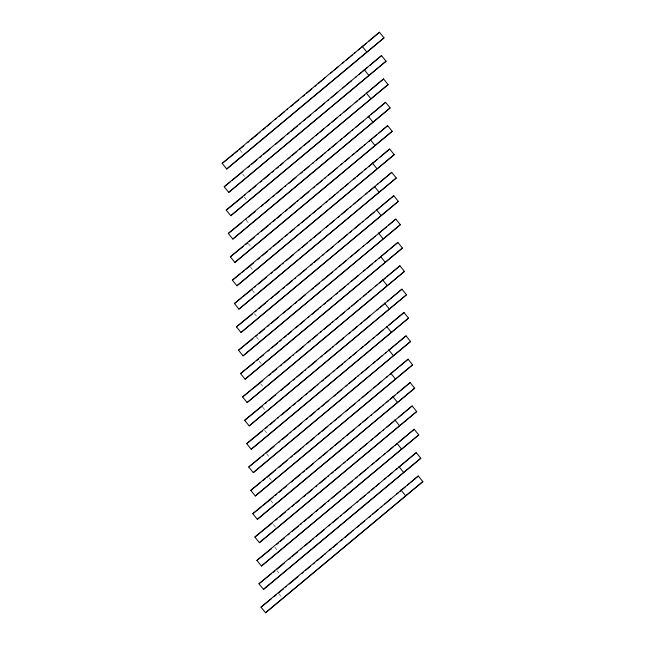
<?xml version="1.0" encoding="UTF-8"?>
<svg xmlns="http://www.w3.org/2000/svg" width="645" height="645" viewBox="0 0 645 645"><rect width="100%" height="100%" fill="white"/><g stroke="black" fill="none" stroke-linecap="round" stroke-linejoin="round"><path stroke-width="0.48" stroke-dasharray="3.23 2.42" d="M240.093 150.132L242.939 153.639M242.705 174.182L244.415 176.295M244.181 196.838L246.455 199.644M246.229 220.195L249.067 223.702M248.269 243.544L251.107 247.059M250.316 266.901L253.154 270.416M252.356 290.258L255.194 293.765M254.396 313.615L257.242 317.122M256.444 336.964L259.282 340.479M259.056 361.023L261.322 363.828M260.532 383.678L263.37 387.185M262.571 407.035L265.409 410.543M264.619 430.384L267.457 433.9M266.659 453.741L269.497 457.249M269.271 477.8L271.545 480.606M270.747 500.447L273.585 503.963M273.359 524.506L275.625 527.32M274.834 547.162L277.673 550.669M276.874 570.519L279.712 574.026M278.922 593.868L281.76 597.383"/><path stroke-width="0.97" d="M222.162 163.395L379.47 32.25L384.017 37.87L226.701 169.006L222.162 163.395L233.49 154.284M239.529 149.422L243.899 145.762M247.543 142.714L249.002 141.489M251.187 139.659L254.106 137.224M254.831 136.611L257.75 134.168M259.209 132.951L259.935 132.338M262.854 129.895L265.764 127.452M267.224 126.235L270.868 123.187M275.246 119.519L276.705 118.301M278.89 116.471L284.719 111.585M286.904 109.755L287.638 109.15M290.548 106.707L293.467 104.264M294.926 103.047L298.57 99.991M302.94 96.331L304.4 95.113M306.585 93.283L311.688 89.01M314.599 86.567L316.058 85.342M318.243 83.511L321.895 80.464M322.621 79.851L325.54 77.408M330.635 73.143L332.828 71.305M334.279 70.087L338.657 66.427M342.302 63.371L343.761 62.154M345.946 60.324L349.59 57.268M350.316 56.663L352.501 54.833M354.694 53.003L355.419 52.39M358.338 49.947L360.523 48.117M361.982 46.9L366.352 43.239M368.537 41.401L379.47 32.25M226.701 169.006L384.017 37.87M224.202 186.744L381.517 55.607L386.057 61.219L228.749 192.363L224.202 186.744L230.249 181.89M243.028 171.562L231.757 180.673M248.131 167.289L249.591 166.071M251.776 164.233L256.879 159.968M259.79 157.525L261.249 156.3M263.434 154.469L266.353 152.035M267.086 151.422L269.997 148.979M275.826 144.101L278.019 142.263M279.47 141.045L283.848 137.385M287.493 134.329L288.952 133.112M291.137 131.282L297.692 125.791M299.885 123.961L300.61 123.348M303.529 120.905L305.714 119.075M307.173 117.858L310.817 114.802M315.187 111.142L317.372 109.311M318.832 108.094L324.661 103.208M327.579 100.765L328.305 100.152M331.224 97.718L334.142 95.275M334.868 94.662L337.786 92.219M342.882 87.954L345.075 86.116M346.526 84.898L351.63 80.625M355.274 77.577L356.008 76.965M358.918 74.522L361.837 72.079M362.563 71.474L365.481 69.031M366.207 68.418L367.666 67.201M369.851 65.371L378.599 58.05M379.333 57.437L381.517 55.607M228.749 192.363L386.057 61.219M226.25 210.101L383.557 78.956L388.105 84.576L230.789 215.72L226.25 210.101L242.859 196.741M244.342 195.524L245.076 194.919M248.72 191.863L250.905 190.033M252.364 188.816L256.009 185.76M260.378 182.1L261.838 180.882M264.023 179.044L269.852 174.166M272.045 172.336L273.496 171.11M276.415 168.676L278.6 166.845M280.059 165.62L282.978 163.177M288.073 158.912L290.266 157.074M291.717 155.856L296.821 151.583M299.74 149.14L301.199 147.923M304.109 145.48L307.028 143.037M307.754 142.432L309.947 140.602M312.132 138.772L312.857 138.159M315.776 135.716L317.961 133.886M319.42 132.668L323.79 129M327.434 125.952L329.619 124.122M331.812 122.292L334.723 119.849M335.456 119.236L336.908 118.019M339.826 115.576L340.552 114.963M343.471 112.528L346.389 110.085M347.115 109.473L350.759 106.425M355.129 102.765L357.322 100.926M359.507 99.096L364.61 94.831M367.521 92.388L368.98 91.163M370.44 89.945L383.557 78.956M230.789 215.72L388.105 84.576M228.29 233.458L385.605 102.313L390.144 107.933L232.837 239.069L228.29 233.458L241.883 222.525M245.656 219.494L246.39 218.881M248.575 217.051L252.219 213.995M252.945 213.39L255.138 211.56M260.967 206.674L263.152 204.844M264.611 203.627L268.981 199.958M272.625 196.91L274.085 195.693M276.27 193.855L279.914 190.807M280.648 190.194L282.099 188.977M285.017 186.534L285.743 185.921M288.662 183.486L291.58 181.043M292.306 180.431L295.95 177.383M300.32 173.723L302.513 171.884M303.972 170.667L309.068 166.394M312.712 163.346L313.446 162.734M316.356 160.291L319.275 157.848M320.001 157.243L322.919 154.8M324.379 153.583L325.104 152.97M328.023 150.527L330.208 148.697M331.667 147.479L336.771 143.206M340.415 140.15L341.866 138.933M344.059 137.103L346.97 134.66M347.703 134.047L349.888 132.217M352.073 130.387L352.799 129.774M355.717 127.339L358.636 124.896M359.362 124.283L363.74 120.623M368.11 116.963L369.569 115.737M371.028 114.52L376.857 109.642M377.583 109.029L385.605 102.313M232.837 239.069L390.144 107.933M230.338 256.807L387.645 125.67L392.192 131.29L234.877 262.426L230.338 256.807L243.173 246.487M249.164 241.625L254.259 237.352M257.903 234.304L258.637 233.692M261.548 231.249L264.466 228.806M265.192 228.201L268.11 225.758M269.57 224.541L270.295 223.928M273.214 221.485L275.399 219.655M276.858 218.437L281.228 214.769M285.606 211.108L287.057 209.891M289.25 208.061L292.161 205.618M292.894 205.005L295.079 203.175M297.264 201.345L297.998 200.732M300.909 198.297L303.827 195.854M304.553 195.242L308.931 191.581M313.301 187.921L314.76 186.695M316.945 184.865L322.048 180.592M324.959 178.157L325.693 177.544M328.603 175.101L331.522 172.658M332.248 172.054L335.892 168.998M336.625 168.393L337.351 167.781M340.995 164.725L342.455 163.508M344.64 161.677L349.018 158.017M352.662 154.961L354.121 153.744M356.306 151.914L362.861 146.423M364.32 145.198L365.054 144.585M368.698 141.537L370.883 139.707M371.609 139.094L376.712 134.821M378.897 132.991L387.645 125.67M234.877 262.426L392.192 131.29M232.377 280.164L389.685 149.027L394.232 154.639L236.925 285.783L232.377 280.164L240.682 273.488M249.744 266.2L253.388 263.152M257.766 259.483L259.951 257.653M262.136 255.823L267.24 251.55M270.15 249.115L270.884 248.502M273.794 246.059L276.713 243.617M277.439 243.012L280.357 240.569M281.817 239.351L282.542 238.739M285.461 236.296L287.646 234.466M289.831 232.635L294.209 228.975M297.853 225.919L299.312 224.702M301.497 222.872L304.408 220.429M305.141 219.816L308.052 217.373M309.511 216.156L310.245 215.543M313.156 213.108L316.074 210.665M317.534 209.44L321.178 206.392M325.548 202.732L327.007 201.506M329.192 199.676L335.021 194.798M337.206 192.968L337.94 192.355M340.85 189.912L343.769 187.469M345.228 186.252L348.147 183.809M353.242 179.536L355.435 177.706M356.887 176.488L361.99 172.215M364.909 169.772L366.368 168.555M368.553 166.724L372.197 163.669M372.923 163.064L375.842 160.621M376.567 160.008L377.301 159.396M379.486 157.565L389.685 149.027M236.925 285.783L394.232 154.639M234.425 303.521L391.733 172.376L396.272 177.996L238.964 309.14L234.425 303.521L241.214 298.055M252.517 288.944L242.73 296.845M254.702 287.114L255.436 286.501M258.347 284.066L261.265 281.623M261.991 281.01L266.369 277.35M270.739 273.69L272.198 272.464M274.383 270.634L280.212 265.756M282.397 263.926L283.131 263.313M286.049 260.87L288.96 258.427M289.694 257.823L293.338 254.767M298.433 250.494L299.893 249.276M302.078 247.446L307.181 243.173M310.1 240.73L311.559 239.513M313.744 237.683L316.655 235.24M317.388 234.627L320.299 232.184M326.136 227.306L328.321 225.476M329.78 224.25L334.15 220.59M337.795 217.542L339.254 216.317M341.439 214.487L348.002 208.996M350.187 207.166L350.912 206.553M353.831 204.118L356.016 202.28M357.475 201.063L361.119 198.015M365.489 194.347L367.682 192.516M369.133 191.299L374.971 186.413M377.156 184.583L378.615 183.365M380.066 182.14L391.733 172.376M238.964 309.14L396.272 177.996M236.465 326.878L393.772 195.733L398.32 201.353L241.004 332.489L236.465 326.878L252.324 314.123M255.291 311.688L256.75 310.471M258.935 308.641L261.846 306.198M262.579 305.585L265.49 303.142M266.949 301.925L267.683 301.312M271.327 298.264L273.512 296.434M274.972 295.208L279.341 291.548M282.986 288.5L284.445 287.275M286.63 285.445L292.459 280.567M294.652 278.737L295.378 278.124M299.022 275.068L301.207 273.238M302.666 272.021L306.311 268.973M310.68 265.305L312.14 264.087M314.325 262.257L319.428 257.984M322.347 255.541L323.806 254.323M326.717 251.881L329.635 249.438M330.361 248.833L333.28 246.39M338.383 242.117L340.568 240.287M342.027 239.061L347.131 234.796M350.042 232.353L351.501 231.128M354.419 228.693L357.33 226.25M358.064 225.637L360.249 223.807M362.434 221.977L363.159 221.364M366.078 218.929L368.263 217.091M369.722 215.873L374.092 212.213M377.736 209.157L379.929 207.327M380.655 206.722L393.772 195.733M241.004 332.489L398.32 201.353M238.505 350.227L395.82 219.09L400.36 224.702L243.052 355.847L238.505 350.227L252.856 338.698M255.872 336.263L257.331 335.045M259.516 333.215L264.619 328.942M267.538 326.499L268.997 325.282M271.182 323.451L274.093 321.008M274.826 320.396L278.471 317.348M283.574 313.075L285.759 311.245M287.219 310.019L291.588 306.359M295.233 303.311L296.692 302.086M298.877 300.256L302.521 297.208M303.255 296.595L305.44 294.765M311.269 289.879L313.454 288.049M314.913 286.832L319.283 283.171M322.927 280.115L325.12 278.285M326.58 277.068L330.224 274.012M330.95 273.407L332.409 272.182M335.319 269.747L336.053 269.134M338.964 266.691L341.882 264.248M342.608 263.644L346.252 260.588M350.63 256.928L352.815 255.097M354.274 253.872L359.378 249.607M363.022 246.551L363.748 245.939M366.666 243.504L369.577 241.061M370.311 240.448L373.221 238.005M374.681 236.788L375.414 236.175M378.325 233.74L380.51 231.902M381.243 231.297L386.347 227.024M388.532 225.194L395.82 219.09M243.052 355.847L400.36 224.702M240.553 373.584L397.86 242.447L402.407 248.059L245.092 379.204L240.553 373.584L254.146 362.659M258.645 359.007L256.412 360.837M260.104 357.79L263.749 354.734M268.118 351.074L269.578 349.856M271.771 348.026L277.6 343.14M279.785 341.31L281.244 340.092M284.155 337.649L286.348 335.819M287.799 334.602L291.443 331.546M295.821 327.886L298.006 326.056M299.465 324.83L304.569 320.565M308.213 317.509L308.939 316.897M311.858 314.462L314.768 312.019M315.502 311.406L318.412 308.963M319.872 307.746L320.605 307.133M323.516 304.69L325.701 302.86M327.16 301.642L331.538 297.982M335.908 294.322L337.367 293.096M339.552 291.266L342.471 288.823M343.196 288.218L345.381 286.388M347.566 284.558L348.3 283.945M351.211 281.502L354.129 279.059M354.855 278.455L358.499 275.399M363.603 271.126L365.062 269.908M367.247 268.078L372.35 263.805M375.269 261.362L375.995 260.749M378.913 258.314L381.824 255.872M382.558 255.259L387.661 250.986M389.112 249.768L397.86 242.447M245.092 379.204L402.407 248.059M242.593 396.941L399.908 265.796L404.447 271.416L247.14 402.553L242.593 396.941L250.897 390.257M260.693 382.364L262.878 380.534M268.707 375.648L270.892 373.818M272.351 372.6L276.729 368.94M280.373 365.884L281.825 364.667M284.018 362.837L287.662 359.781M288.388 359.176L290.572 357.346M292.757 355.508L293.491 354.903M296.402 352.46L299.32 350.017M300.046 349.413L303.69 346.357M308.068 342.697L310.253 340.866M312.438 339.036L317.542 334.763M320.46 332.32L321.186 331.707M324.104 329.272L327.015 326.83M327.749 326.217L330.659 323.774M332.119 322.556L332.852 321.944M335.763 319.501L337.948 317.671M340.141 315.84L344.511 312.18M348.155 309.132L349.614 307.907M351.799 306.077L354.718 303.634M355.443 303.029L358.362 300.586M359.813 299.369L360.547 298.756M363.466 296.313L366.376 293.87M367.835 292.653L371.48 289.597M375.85 285.937L377.309 284.719M379.494 282.889L385.331 278.003M386.782 276.786L388.975 274.955M389.701 274.343L399.908 265.796M247.14 402.553L404.447 271.416M244.64 420.298L401.948 289.154L406.495 294.773L249.18 425.91L244.64 420.298L262.733 405.721M265.651 403.278L266.377 402.665M269.296 400.231L272.206 397.788M272.94 397.175L275.85 394.732M280.954 390.459L283.139 388.629M284.598 387.411L289.702 383.138M293.346 380.09L294.805 378.865M296.99 377.035L299.909 374.592M300.635 373.987L302.819 372.157M305.004 370.319L305.738 369.714M308.657 367.271L311.567 364.828M312.301 364.223L316.671 360.555M321.041 356.895L322.5 355.677M324.685 353.847L330.522 348.961M332.707 347.131L333.433 346.518M336.351 344.083L339.262 341.64M339.996 341.028L343.64 337.98M348.743 333.707L350.195 332.481M352.388 330.651L357.483 326.378M360.402 323.943L361.861 322.718M364.046 320.887L370.609 315.397M376.438 310.511L378.623 308.681M380.082 307.463L384.452 303.803M387.371 301.36L389.556 299.53M390.289 298.917L401.948 289.154M249.18 425.91L406.495 294.773M246.68 443.647L403.996 312.511L408.535 318.122L251.228 449.267L246.68 443.647L262.539 430.9M265.506 428.465L267.691 426.635M269.876 424.805L272.795 422.362M273.52 421.749L274.98 420.532M277.898 418.089L278.624 417.476M281.543 415.041L284.453 412.598M285.187 411.986L288.831 408.938M289.557 408.325L290.29 407.713M293.201 405.27L295.386 403.439M297.579 401.609L301.949 397.949M305.593 394.901L307.052 393.676M309.237 391.846L312.156 389.403M312.881 388.798L315.8 386.355M317.259 385.13L317.985 384.525M321.629 381.469L323.814 379.639M325.274 378.422L329.643 374.761M333.288 371.705L334.747 370.488M336.932 368.658L342.769 363.772M344.954 361.942L345.68 361.329M349.324 358.281L351.509 356.451M352.968 355.226L356.612 352.178M360.99 348.518L363.175 346.688M364.635 345.462L369.738 341.189M372.649 338.754L374.108 337.529M377.027 335.086L379.937 332.651M380.671 332.038L383.582 329.595M388.685 325.322L390.87 323.492M391.604 322.887L397.433 318.001M398.159 317.388L403.996 312.511M251.228 449.267L408.535 318.122M248.728 467.004L406.036 335.86L410.575 341.479L253.267 472.624L248.728 467.004L260.806 457.289M266.095 453.04L269.005 450.597M269.739 449.984L274.109 446.324M278.479 442.663L279.938 441.446M282.123 439.616L287.96 434.73M290.145 432.9L290.871 432.287M293.789 429.852L296.708 427.409M297.434 426.797L301.804 423.136M306.182 419.476L307.641 418.25M309.826 416.42L314.929 412.147M317.84 409.712L319.299 408.487M321.484 406.656L324.403 404.213M325.862 402.996L328.773 400.553M333.876 396.28L336.061 394.45M337.52 393.232L341.89 389.572M345.535 386.516L346.994 385.299M349.187 383.469L352.831 380.413M353.557 379.808L355.742 377.97M357.927 376.14L358.66 375.535M361.571 373.092L363.764 371.262M365.215 370.036L368.859 366.989M373.237 363.329L375.422 361.498M376.882 360.273L380.526 357.225M381.251 356.612L382.711 355.395M385.629 352.952L386.355 352.339M389.274 349.896L397.288 343.188M398.747 341.963L406.036 335.86M253.267 472.624L410.575 341.479M250.768 490.361L408.075 359.217L412.623 364.836L255.315 495.973L250.768 490.361L260.588 482.468M269.594 475.172L266.627 477.606M270.32 474.567L273.964 471.511M274.697 470.898L275.423 470.294M279.067 467.238L281.252 465.408M282.712 464.19L287.081 460.53M290.734 457.474L292.185 456.257M294.378 454.427L300.933 448.928M302.392 447.711L303.118 447.098M306.762 444.05L308.955 442.22M310.406 440.995L314.05 437.947M318.428 434.287L319.888 433.061M322.073 431.231L327.902 426.353M330.82 423.91L331.546 423.297M334.465 420.854L336.65 419.024M338.109 417.807L341.02 415.364M346.123 411.091L348.308 409.261M349.767 408.043L354.871 403.77M358.515 400.714L359.241 400.11M362.159 397.667L365.078 395.224M365.804 394.619L368.722 392.176M370.174 390.951L370.907 390.346M373.818 387.903L376.011 386.073M377.462 384.847L381.84 381.187M386.21 377.527L387.669 376.309M389.854 374.479L395.691 369.593M396.417 368.98L398.602 367.15M399.336 366.545L408.075 359.217M255.315 495.973L412.623 364.836M252.808 513.71L410.123 382.574L414.662 388.193L257.355 519.33L252.808 513.71L261.87 506.43M273.093 497.311L263.386 505.212M275.278 495.481L276.737 494.255M278.922 492.425L281.841 489.982M283.3 488.765L286.211 486.322M291.314 482.049L293.499 480.219M294.959 479.001L300.062 474.728M302.981 472.285L304.432 471.068M306.625 469.238L310.269 466.182M310.995 465.569L313.18 463.739M319.009 458.861L321.202 457.031M322.653 455.805L327.031 452.145M330.675 449.097L332.86 447.267M335.045 445.437L337.964 442.994M338.69 442.381L340.882 440.551M343.067 438.721L343.793 438.108M346.712 435.665L349.622 433.23M350.356 432.618L354 429.562M358.37 425.902L360.555 424.071M362.748 422.241L367.844 417.968M370.762 415.525L371.488 414.92M374.406 412.478L377.325 410.035M378.051 409.43L380.969 406.987M382.421 405.761L383.154 405.157M386.073 402.714L388.258 400.884M390.443 399.053L394.813 395.393M397.731 392.95L399.916 391.12M400.65 390.507L410.123 382.574M257.355 519.33L414.662 388.193M254.856 537.067L412.163 405.931L416.71 411.542L259.395 542.687L254.856 537.067L272.222 523.103M275.867 520.055L277.326 518.83M279.511 517L285.34 512.122M288.259 509.679L288.984 509.066M291.903 506.623L294.088 504.793M295.547 503.576L299.191 500.52M303.561 496.86L305.746 495.029M307.205 493.812L312.309 489.539M315.953 486.483L316.679 485.878M319.597 483.436L322.516 480.993M323.242 480.38L326.16 477.945M327.612 476.719L328.345 476.115M331.264 473.672L333.449 471.842M334.908 470.616L340.004 466.343M343.648 463.295L345.107 462.078M347.292 460.248L350.211 457.805M350.936 457.192L353.129 455.362M355.314 453.532L356.04 452.919M358.959 450.476L361.869 448.041M362.603 447.428L366.973 443.768M371.351 440.108L372.802 438.882M374.995 437.052L380.099 432.779M383.009 430.336L383.743 429.731M386.653 427.288L389.572 424.845M390.298 424.241L393.942 421.185M398.32 417.525L412.163 405.931M259.395 542.687L416.71 411.542M256.895 560.424L414.211 429.28L418.75 434.899L261.443 566.044L256.895 560.424L271.247 548.887M276.455 544.63L278.64 542.8M280.099 541.574L284.469 537.914M288.113 534.866L289.573 533.641M292.483 531.198L295.402 528.763M296.128 528.15L298.321 526.32M300.506 524.49L301.231 523.877M304.15 521.434L306.335 519.604M307.794 518.387L312.164 514.726M315.808 511.67L317.993 509.84M320.186 508.01L325.29 503.737M328.2 501.294L328.934 500.689M331.844 498.246L334.763 495.803M335.489 495.191L339.133 492.143M339.867 491.53L340.592 490.926M343.511 488.483L345.696 486.653M347.881 484.822L352.251 481.154M355.895 478.106L357.354 476.889M359.539 475.059L362.458 472.616M363.183 472.003L366.102 469.56M367.561 468.343L368.287 467.73M371.931 464.682L374.124 462.852M375.575 461.626L379.953 457.966M383.598 454.918L385.057 453.693M387.242 451.863L393.071 446.985M395.256 445.147L396.715 443.929M398.9 442.099L407.648 434.778M408.374 434.166L414.211 429.28M261.443 566.044L418.75 434.899M258.943 583.781L416.251 452.637L420.798 458.256L263.483 589.393L258.943 583.781L271.021 574.066M277.036 569.204L279.954 566.762M280.68 566.149L284.324 563.101M288.702 559.441L290.887 557.611M292.346 556.385L297.442 552.112M301.086 549.064L301.82 548.452M304.73 546.009L307.649 543.574M308.375 542.961L311.293 540.518M312.752 539.301L313.478 538.688M316.397 536.245L319.315 533.81M320.041 533.197L324.411 529.537M328.789 525.877L330.248 524.651M332.433 522.821L338.262 517.935M340.447 516.105L341.181 515.5M344.091 513.057L347.01 510.614M347.736 510.001L351.38 506.954M356.483 502.681L357.943 501.463M360.128 499.633L365.231 495.36M368.15 492.917L369.601 491.7M371.794 489.869L374.705 487.426M376.164 486.201L379.083 483.766M384.178 479.493L386.371 477.663M387.822 476.437L392.2 472.777M395.845 469.729L397.304 468.504M399.489 466.674L408.962 458.74M409.688 458.127L416.251 452.637M263.483 589.393L420.798 458.256M260.983 607.13L418.299 475.994L422.838 481.605L265.53 612.75L260.983 607.13L271.553 598.633M278.35 593.166L280.535 591.336M281.268 590.731L283.453 588.893M285.638 587.063L286.372 586.458M289.283 584.015L292.201 581.572M292.927 580.96L296.571 577.912M297.305 577.299L298.03 576.694M301.675 573.639L303.134 572.421M305.319 570.591L310.422 566.318M313.341 563.875L314.792 562.658M316.985 560.819L319.896 558.385M320.63 557.772L323.54 555.329M324.999 554.111L325.725 553.499M329.369 550.451L331.562 548.621M333.014 547.395L337.391 543.735M341.036 540.687L342.495 539.462M344.68 537.632L351.235 532.141M352.694 530.916L353.428 530.311M357.072 527.255L359.257 525.425M360.716 524.208L364.361 521.152M368.73 517.492L370.19 516.274M372.375 514.444L378.204 509.558M381.122 507.115L381.848 506.51M384.767 504.068L387.685 501.625M388.411 501.012L391.33 498.577M396.425 494.304L398.618 492.474M400.069 491.248L405.173 486.975M407.358 485.145L409.551 483.315M410.276 482.702L418.299 475.994M265.53 612.75L422.838 481.605M234.998 153.067L238.021 150.64M245.439 244.665L247.704 242.843M242.197 272.271L244.463 270.449M245.971 269.239L248.986 266.804M252.413 389.048L259.959 382.977M262.313 456.071L263.829 454.862M262.846 480.646L265.111 478.824M273.286 572.244L274.794 571.027M273.819 596.81L276.084 594.988M362.103 46.214L366.65 51.834M364.151 69.571L368.69 75.183M366.191 92.928L370.738 98.54M368.239 116.277L372.778 121.897M370.278 139.634L374.826 145.254M372.326 162.992L376.865 168.603M374.366 186.341L378.905 191.96M376.406 209.698L380.953 215.317M378.454 233.055L382.993 238.674M380.494 256.412L385.041 262.023M382.541 279.761L387.081 285.38M384.581 303.118L389.128 308.737M386.629 326.475L391.168 332.086M388.669 349.832L393.208 355.443M390.709 373.181L395.256 378.8M392.757 396.538L397.296 402.158M394.796 419.895L399.344 425.507M396.844 443.244L401.383 448.864M398.884 466.601L403.431 472.221M400.932 489.958L405.471 495.578"/></g></svg>
